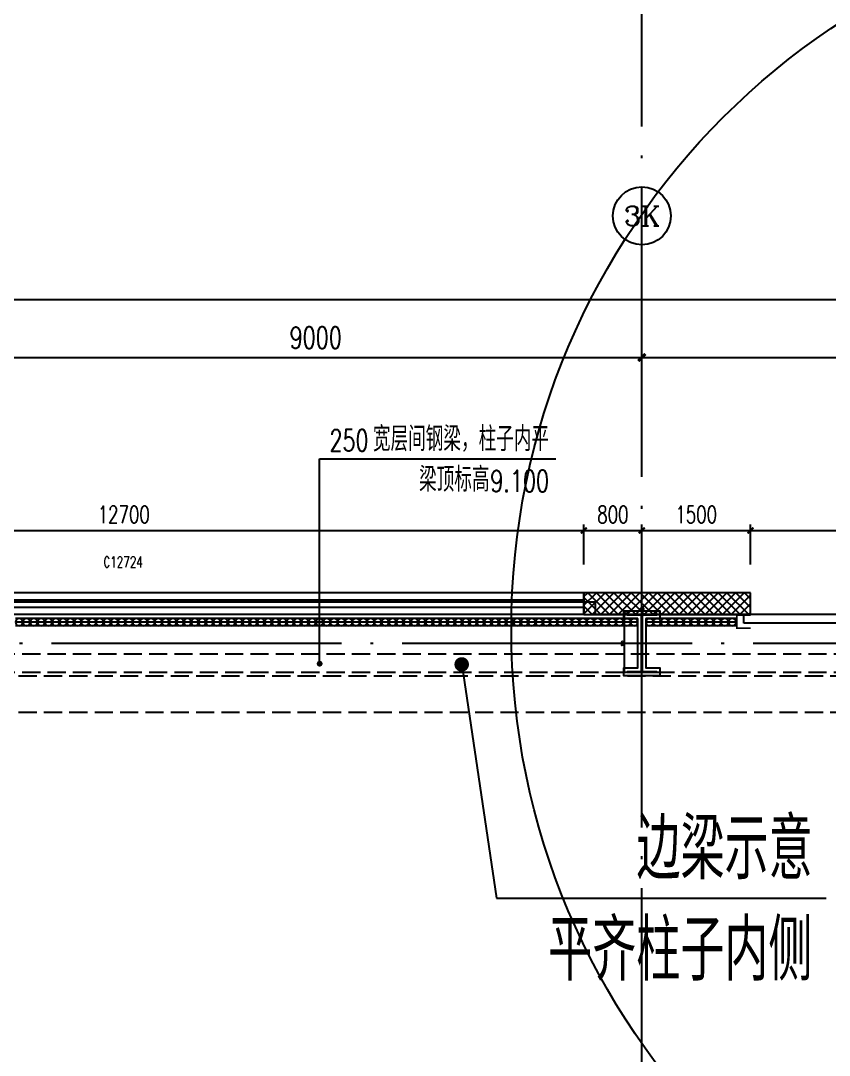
# Model space of a CAD drawing. Extents: x -1313754 to 847533, y 489853 to 941203.
# Drawn here: x -218425 to -207268, y 615032 to 629320 of the extents above; entities that cross this region are included whole.
import ezdxf
from ezdxf.enums import TextEntityAlignment as Align

# ---------------------------------------------------------------- set-up
doc = ezdxf.new("R2010")
doc.units = 0
doc.header["$LTSCALE"] = 1000
doc.header["$MEASUREMENT"] = 0
for name, pattern in [('10平面$0$DASH', [0.35, 0.25, -0.1]), ('DASH', [0.35, 0.25, -0.1]), ('DOTE', [2.42, 2, -0.2, 0.02, -0.2])]:
    doc.linetypes.add(name, pattern=pattern)
doc.layers.get('Defpoints').update_dxf_attribs({"color": 210})
for name, color, linetype in [('10平面$0$WINDOW', 4, 'Continuous'), ('10平面$0$WINDOW_TEXT', 7, 'Continuous'), ('A-AXIS-D', 1, 'Continuous'), ('A-AXIS-DOTE', 14, 'DOTE'), ('A-AXIS-DP', 126, 'Continuous'), ('A-AXIS-SYMB', 3, 'Continuous'), ('A-HATCH-2', 251, 'Continuous'), ('A-HRAIL', 173, 'Continuous'), ('A-LIN-V', 9, 'Continuous'), ('A-SFCE', 30, 'Continuous'), ('A-WINDOW', 140, 'Continuous'), ('AS-COLN', 6, 'Continuous'), ('AS-WALL', 40, 'Continuous'), ('AS-结构边线层', 200, 'Continuous'), ('DIM_SYMB', 3, 'Continuous'), ('PUB_HATCH', 8, 'Continuous'), ('PUB_TEXT', 7, 'Continuous'), ('SB_ZF消火栓', 10, 'Continuous'), ('SB_ZF消火栓M', 10, 'Continuous'), ('建-窗', 4, 'Continuous'), ('建-门窗编号', 7, 'Continuous')]:
    doc.layers.add(name, color=color, linetype=linetype)
doc.styles.add('10平面$0$_TCH_WINDOW', font='SIMPLEX', dxfattribs={"height": 3.5, "bigfont": 'GBCBIG'})
doc.styles.add('_TCH_AXIS', font='COMPLEX', dxfattribs={"bigfont": 'GBCBIG'})
doc.styles.add('_TCH_DIM', font='SIMPLEX', dxfattribs={"bigfont": 'GBCBIG'})
doc.styles.add('_TCH_DIM_T3', font='SIMPLEX', dxfattribs={"width": 0.705882, "bigfont": 'GBCBIG'})
doc.styles.add('A-WIN-LABEL', font='SIMPLEX', dxfattribs={"bigfont": 'GBCBIG'})
doc.dimstyles.new('_TCH_ARCH&&10', dxfattribs={"dimtxt": 29.75, "dimasz": 10, "dimexe": 10, "dimexo": 10, "dimgap": 12.625, "dimtad": 1, "dimdec": 0, "dimzin": 0, "dimdsep": 46, "dimtxsty": '_TCH_DIM_T3', "dimblk": 'ARCHTICK', "dimcen": 0.09, "dimclrt": 7, "dimazin": 2, "dimtfac": 1, "dimtdec": 0, "dimtix": 1, "dimtmove": 2, "dimatfit": 3, "dimfxl": 0, "dimtolj": 1, "dimtzin": 0, "dimarcsym": 0})
doc.dimstyles.new('_TCH_ARCH&&100', dxfattribs={"dimtxt": 297.5, "dimasz": 100, "dimexe": 100, "dimexo": 100, "dimgap": 126.25, "dimtad": 1, "dimdec": 0, "dimzin": 0, "dimdsep": 46, "dimtxsty": '_TCH_DIM_T3', "dimblk": 'ARCHTICK', "dimcen": 0.09, "dimclrt": 7, "dimazin": 2, "dimtfac": 1, "dimtdec": 0, "dimtix": 1, "dimtmove": 2, "dimatfit": 3, "dimfxl": 0, "dimtolj": 1, "dimtzin": 0, "dimarcsym": 0})
doc.dimstyles.new('_TCH_ARCH&&80', dxfattribs={"dimtxt": 238, "dimasz": 80, "dimexe": 80, "dimexo": 80, "dimgap": 101, "dimtad": 1, "dimdec": 0, "dimzin": 0, "dimdsep": 46, "dimtxsty": '_TCH_DIM_T3', "dimblk": 'ARCHTICK', "dimcen": 0.09, "dimclrt": 7, "dimazin": 2, "dimtfac": 1, "dimtdec": 0, "dimtix": 1, "dimtmove": 2, "dimatfit": 3, "dimfxl": 0, "dimtolj": 1, "dimtzin": 0, "dimarcsym": 0})

# ---------------------------------------------------------------- blocks, each defined once
blk = doc.blocks.new('_ArchTick')
at = {"color": 0, "linetype": 'ByBlock', "const_width": 0.4}
blk.add_lwpolyline([(-0.5, -0.5), (0.5, 0.5)], dxfattribs=at)
blk = doc.blocks.new('*D1422')
at = {"layer": 'A-AXIS-D', "color": 0, "lineweight": -2}
for p, q in [((1882, -180910), (1882, -180052)), ((1882, -180152), (10882, -180152)), ((10882, -180910), (10882, -180052))]:
    blk.add_line(p, q, dxfattribs=at)
at = {"layer": 'Defpoints', "color": 0}
for p in [(10882, -180152), (1882, -181010), (10882, -181010)]:
    blk.add_point(p, dxfattribs=at)
at = {"layer": 'A-AXIS-D', "color": 0, "lineweight": -2, "xscale": 100, "yscale": 100, "zscale": 100, "rotation": 180}
blk.add_blockref('_ArchTick', (1882, -180152), dxfattribs=at)
at = {"layer": 'A-AXIS-D', "color": 0, "lineweight": -2, "xscale": 100, "yscale": 100, "zscale": 100}
blk.add_blockref('_ArchTick', (10882, -180152), dxfattribs=at)
at = {"layer": 'A-AXIS-D', "color": 7, "insert": (6382, -179877), "char_height": 297.5, "attachment_point": 5, "style": '_TCH_DIM_T3'}
blk.add_mtext('\\A1;9000', dxfattribs=at)
blk = doc.blocks.new('*D1423')
at = {"layer": 'A-AXIS-D', "color": 0, "lineweight": -2}
for p, q in [((10882, -180910), (10882, -180052)), ((10882, -180152), (19882, -180152)), ((19882, -180910), (19882, -180052))]:
    blk.add_line(p, q, dxfattribs=at)
at = {"layer": 'Defpoints', "color": 0}
for p in [(19882, -180152), (10882, -181010), (19882, -181010)]:
    blk.add_point(p, dxfattribs=at)
at = {"layer": 'A-AXIS-D', "color": 0, "lineweight": -2, "xscale": 100, "yscale": 100, "zscale": 100, "rotation": 180}
blk.add_blockref('_ArchTick', (10882, -180152), dxfattribs=at)
at = {"layer": 'A-AXIS-D', "color": 0, "lineweight": -2, "xscale": 100, "yscale": 100, "zscale": 100}
blk.add_blockref('_ArchTick', (19882, -180152), dxfattribs=at)
at = {"layer": 'A-AXIS-D', "color": 7, "insert": (15382, -179877), "char_height": 297.5, "attachment_point": 5, "style": '_TCH_DIM_T3'}
blk.add_mtext('\\A1;9000', dxfattribs=at)
blk = doc.blocks.new('*D1433')
at = {"layer": 'A-AXIS-D', "color": 0, "lineweight": -2}
for p, q in [((-93018, -180810), (-93018, -179252)), ((92682, -180810), (92682, -179252)), ((-93018, -179352), (92682, -179352))]:
    blk.add_line(p, q, dxfattribs=at)
at = {"layer": 'Defpoints', "color": 0}
for p in [(92682, -179352), (-93018, -180910), (92682, -180910)]:
    blk.add_point(p, dxfattribs=at)
at = {"layer": 'A-AXIS-D', "color": 0, "lineweight": -2, "xscale": 100, "yscale": 100, "zscale": 100, "rotation": 180}
blk.add_blockref('_ArchTick', (-93018, -179352), dxfattribs=at)
at = {"layer": 'A-AXIS-D', "color": 0, "lineweight": -2, "xscale": 100, "yscale": 100, "zscale": 100}
blk.add_blockref('_ArchTick', (92682, -179352), dxfattribs=at)
at = {"layer": 'A-AXIS-D', "color": 7, "insert": (-168, -179077), "char_height": 297.5, "attachment_point": 5, "style": '_TCH_DIM_T3'}
blk.add_mtext('\\A1;185700', dxfattribs=at)
blk = doc.blocks.new('43243')
at = {"layer": 'AS-结构边线层'}
blk.add_lwpolyline([(-200454, 621120), (-210494, 621120), (-210494, 621290), (-223514, 621290), (-223514, 621120), (-225354, 621120), (-225354, 620570), (-227454, 620570), (-227454, 621120), (-229294, 621120), (-229294, 621290), (-250514, 621290), (-250514, 621120), (-252354, 621120), (-252354, 620570), (-254454, 620570), (-254454, 621120), (-263994, 621120), (-263994, 621290), (-277514, 621290)], dxfattribs=at)
blk = doc.blocks.new('3243243')
at = {"layer": 'A-AXIS-SYMB'}
for p, q in [((-214300, 620440), (-214300, 623270)), ((-214300, 623270), (-211040, 623270))]:
    blk.add_line(p, q, dxfattribs=at)
at = {"layer": 'A-AXIS-SYMB', "const_width": 40}
blk.add_lwpolyline([(-214300, 620420, 1), (-214300, 620460, 1)], format="xyb", close=True, dxfattribs=at)
at = {"layer": 'A-SFCE', "linetype": 'DASH'}
for p, q in [((-201004.2, 620570), (-218704.2, 620570)), ((-201004.2, 620320), (-218704.2, 620320))]:
    blk.add_line(p, q, dxfattribs=at)
at = {"layer": 'PUB_TEXT', "style": '_TCH_DIM', "width": 0.705882}
for s, p in [('250', (-214165.2, 623375)), ('9.100', (-211945, 622815))]:
    blk.add_text(s, height=297.5, dxfattribs=at).set_placement(p)
at = {"layer": 'PUB_TEXT', "style": '_TCH_DIM'}
for s, p in [('宽层间钢梁，柱子内平', (-213565.2, 623375)), ('梁顶标高', (-212928, 622815))]:
    blk.add_text(s, height=337.59, dxfattribs=at).set_placement(p)
blk = doc.blocks.new('4324324')
at = {"layer": 'A-HATCH-2', "linetype": 'DASH'}
for p, q in [((-294754.2, 620270), (-135554.2, 620270)), ((-294754.2, 619770), (-135554.2, 619770))]:
    blk.add_line(p, q, dxfattribs=at)
blk = doc.blocks.new('*D1767')
at = {"layer": 'A-AXIS-DP', "color": 0, "lineweight": -2}
for p, q in [((-165054, 621030), (-165054, 621079)), ((-165054, 621069), (-164654, 621069)), ((-164654, 621030), (-164654, 621079))]:
    blk.add_line(p, q, dxfattribs=at)
at = {"layer": 'Defpoints', "color": 0}
for p in [(-165054, 621020), (-164654, 621069), (-164654, 621020)]:
    blk.add_point(p, dxfattribs=at)
at = {"layer": 'A-AXIS-DP', "color": 0, "lineweight": -2, "xscale": 10, "yscale": 10, "zscale": 10, "rotation": 180}
blk.add_blockref('_ArchTick', (-165054, 621069), dxfattribs=at)
at = {"layer": 'A-AXIS-DP', "color": 0, "lineweight": -2, "xscale": 10, "yscale": 10, "zscale": 10}
blk.add_blockref('_ArchTick', (-164654, 621069), dxfattribs=at)
at = {"layer": 'A-AXIS-DP', "color": 7, "insert": (-164854, 621096), "char_height": 29.8, "attachment_point": 5, "style": '_TCH_DIM_T3'}
blk.add_mtext('\\A1;400', dxfattribs=at)
blk = doc.blocks.new('*D1768')
at = {"layer": 'A-AXIS-DP', "color": 0, "lineweight": -2}
for p, q in [((-165064, 621020), (-165105, 621020)), ((-165095, 620220), (-165095, 621020)), ((-165064, 620220), (-165105, 620220))]:
    blk.add_line(p, q, dxfattribs=at)
at = {"layer": 'Defpoints', "color": 0}
for p in [(-165095, 621020), (-165054, 621020), (-165054, 620220)]:
    blk.add_point(p, dxfattribs=at)
at = {"layer": 'A-AXIS-DP', "color": 0, "lineweight": -2, "xscale": 10, "yscale": 10, "zscale": 10}
for p, rotation in [((-165095, 621020), 90), ((-165095, 620220), 270)]:
    blk.add_blockref('_ArchTick', p, dxfattribs=dict(at, rotation=rotation))
at = {"layer": 'A-AXIS-DP', "color": 7, "insert": (-165123, 620620), "char_height": 29.8, "attachment_point": 5, "rotation": 90, "style": '_TCH_DIM_T3'}
blk.add_mtext('\\A1;800', dxfattribs=at)
blk = doc.blocks.new('3333')
at = {"layer": 'A-SFCE', "const_width": 20}
blk.add_lwpolyline([(-227064, 766320), (-227064, 766510), (-227244, 766510), (-227244, 766320)], dxfattribs=at)
blk = doc.blocks.new('99平面图例外参$0$$LinePat$圆环')
for points in [[(0, 150), (300, 150)], [(0, 0), (300, 0)], [(0, -150), (300, -150)]]:
    blk.add_lwpolyline(points)
at = {"color": 0}
blk.add_circle((150, 0), 150, dxfattribs=at)
blk = doc.blocks.new('34242343243')
at = {"layer": 'A-HRAIL', "yscale": 0.3333333333333333, "zscale": 0.3333333333333333}
for p, xscale, rotation in [((-218396, 621014), -0.3368181818181818, 359.9999999997967), ((-218295, 621014), -0.3368181818181818, 359.9999999997967), ((-218194, 621014), -0.3368181818181818, 359.9999999997967), ((-218093, 621014), -0.3368181818181818, 359.9999999997967), ((-217992, 621014), -0.3368181818181818, 359.9999999997967), ((-217891, 621014), -0.3368181818181818, 359.9999999997967), ((-217790, 621014), -0.3368181818181818, 359.9999999997967), ((-217689, 621014), -0.3368181818181818, 359.9999999997967), ((-217588, 621014), -0.3368181818181818, 359.9999999997967), ((-217487, 621014), -0.3368181818181818, 359.9999999997967), ((-217386, 621014), -0.3368181818181818, 359.9999999997967), ((-217285, 621014), -0.3368181818181818, 359.9999999997967), ((-217183, 621014), -0.3368181818181818, 359.9999999997967), ((-217082, 621014), -0.3368181818181818, 359.9999999997967), ((-216981, 621014), -0.3368181818181818, 359.9999999997967), ((-216880, 621014), -0.3368181818181818, 359.9999999997967), ((-216779, 621014), -0.3368181818181818, 359.9999999997967), ((-216678, 621014), -0.3368181818181818, 359.9999999997967), ((-216577, 621014), -0.3368181818181818, 359.9999999997967), ((-216476, 621014), -0.3368181818181818, 359.9999999997967), ((-216375, 621014), -0.3368181818181818, 359.9999999997967), ((-216274, 621014), -0.3368181818181818, 359.9999999997967), ((-216173, 621014), -0.3368181818181818, 359.9999999997967), ((-216072, 621014), -0.3368181818181818, 359.9999999997967), ((-215971, 621014), -0.3368181818181818, 359.9999999997967), ((-215870, 621014), -0.3368181818181818, 359.9999999997967), ((-215769, 621014), -0.3368181818181818, 359.9999999997967), ((-215668, 621014), -0.3368181818181818, 359.9999999997967), ((-215567, 621014), -0.3368181818181818, 359.9999999997967), ((-215466, 621014), -0.3368181818181818, 359.9999999997967), ((-215365, 621014), -0.3368181818181818, 359.9999999997967), ((-215264, 621014), -0.3368181818181818, 359.9999999997967), ((-215163, 621014), -0.3368181818181818, 359.9999999997967), ((-215062, 621014), -0.3368181818181818, 359.9999999997967), ((-214960, 621014), -0.3368181818181818, 359.9999999997967), ((-214859, 621014), -0.3368181818181818, 359.9999999997967), ((-214758, 621014), -0.3368181818181818, 359.9999999997967), ((-214657, 621014), -0.3368181818181818, 359.9999999997967), ((-214556, 621014), -0.3368181818181818, 359.9999999997967), ((-214455, 621014), -0.3368181818181818, 359.9999999997967), ((-214354, 621014), -0.3368181818181818, 359.9999999997967), ((-214253, 621014), -0.3368181818181818, 359.9999999997967), ((-214152, 621014), -0.3368181818181818, 359.9999999997967), ((-214051, 621014), -0.3368181818181818, 359.9999999997967), ((-213950, 621014), -0.3368181818181818, 359.9999999997967), ((-213849, 621014), -0.3368181818181818, 359.9999999997967), ((-213748, 621014), -0.3368181818181818, 359.9999999997967), ((-213647, 621014), -0.3368181818181818, 359.9999999997967), ((-213546, 621014), -0.3368181818181818, 359.9999999997967), ((-213445, 621014), -0.3368181818181818, 359.9999999997967), ((-213344, 621014), -0.3368181818181818, 359.9999999997967), ((-213243, 621014), -0.3368181818181818, 359.9999999997967), ((-213142, 621014), -0.3368181818181818, 359.9999999997967), ((-213041, 621014), -0.3368181818181818, 359.9999999997967), ((-212940, 621014), -0.3368181818181818, 359.9999999997967), ((-212839, 621014), -0.3368181818181818, 359.9999999997967), ((-212737, 621014), -0.3368181818181818, 359.9999999997967), ((-212636, 621014), -0.3368181818181818, 359.9999999997967), ((-212535, 621014), -0.3368181818181818, 359.9999999997967), ((-212434, 621014), -0.3368181818181818, 359.9999999997967), ((-212333, 621014), -0.3368181818181818, 359.9999999997967), ((-212232, 621014), -0.3368181818181818, 359.9999999997967), ((-212131, 621014), -0.3368181818181818, 359.9999999997967), ((-212030, 621014), -0.3368181818181818, 359.9999999997967), ((-211929, 621014), -0.3368181818181818, 359.9999999997967), ((-211828, 621014), -0.3368181818181818, 359.9999999997967), ((-211727, 621014), -0.3368181818181818, 359.9999999997967), ((-211626, 621014), -0.3368181818181818, 359.9999999997967), ((-211525, 621014), -0.3368181818181818, 359.9999999997967), ((-211424, 621014), -0.3368181818181818, 359.9999999997967), ((-211323, 621014), -0.3368181818181818, 359.9999999997967), ((-211222, 621014), -0.3368181818181818, 359.9999999997967), ((-211121, 621014), -0.3368181818181818, 359.9999999997967), ((-211020, 621014), -0.3368181818181818, 359.9999999997967), ((-210919, 621014), -0.3368181818181818, 359.9999999997967), ((-210818, 621014), -0.3368181818181818, 359.9999999997967), ((-210717, 621014), -0.3368181818181818, 359.9999999997967), ((-210616, 621014), -0.3368181818181818, 359.9999999997967), ((-210514, 621014), -0.3368181818181818, 359.9999999997967), ((-210413, 621014), -0.3368181818181818, 359.9999999997967), ((-210312, 621014), -0.3368181818181818, 359.9999999997967), ((-210211, 621014), -0.3368181818181818, 359.9999999997967), ((-210110, 621014), -0.3368181818181818, 359.9999999997967), ((-210009, 621014), -0.3368181818181818, 359.9999999997967), ((-209908, 621014), -0.3368181818181818, 359.9999999997967), ((-209696, 621014), -0.3461108940497231, 359.9999999997966), ((-209593, 621014), -0.3461108940497231, 359.9999999997966), ((-209489, 621014), -0.3461108940497231, 359.9999999997966), ((-209385, 621014), -0.3461108940497231, 359.9999999997966), ((-209281, 621014), -0.3461108940497231, 359.9999999997966), ((-209177, 621014), -0.3461108940497231, 359.9999999997966), ((-209073, 621014), -0.3461108940497231, 359.9999999997966), ((-208970, 621014), -0.3461108940497231, 359.9999999997966), ((-208866, 621014), -0.3461108940497231, 359.9999999997966), ((-208762, 621014), -0.3461108940497231, 359.9999999997966), ((-208658, 621014), -0.3461108940497231, 359.9999999997966), ((-208554, 621014), -0.3461108940497231, 359.9999999997966)]:
    blk.add_blockref('99平面图例外参$0$$LinePat$圆环', p, dxfattribs=dict(at, xscale=xscale, rotation=rotation))
at = {"layer": 'A-SFCE', "rotation": 90}
blk.add_blockref('3333', (557967, 848174), dxfattribs=at)
blk = doc.blocks.new('A$C5D961328')
at = {"layer": 'A-LIN-V', "ltscale": 500}
blk.add_circle((350, 40), 10001, dxfattribs=at)
blk = doc.blocks.new('we42342343234')
at = {"layer": 'SB_ZF消火栓M', "rotation": 180}
blk.add_blockref('A$C5D961328', (-201304, 620960), dxfattribs=at)
blk = doc.blocks.new('234243242332')
at = {"layer": 'SB_ZF消火栓'}
blk.add_blockref('we42342343234', (0, 0), dxfattribs=at)
blk = doc.blocks.new('*D924')
at = {"layer": 'A-AXIS-DP', "color": 0, "lineweight": -2}
for p, q in [((-223354, 621810), (-223354, 622360)), ((-223354, 622280), (-210654, 622280)), ((-210654, 621810), (-210654, 622360))]:
    blk.add_line(p, q, dxfattribs=at)
at = {"layer": 'Defpoints', "color": 0}
for p in [(-210654, 622280), (-223354, 621730), (-210654, 621730)]:
    blk.add_point(p, dxfattribs=at)
at = {"layer": 'A-AXIS-DP', "color": 0, "lineweight": -2, "xscale": 80, "yscale": 80, "zscale": 80, "rotation": 180}
blk.add_blockref('_ArchTick', (-223354, 622280), dxfattribs=at)
at = {"layer": 'A-AXIS-DP', "color": 0, "lineweight": -2, "xscale": 80, "yscale": 80, "zscale": 80}
blk.add_blockref('_ArchTick', (-210654, 622280), dxfattribs=at)
at = {"layer": 'A-AXIS-DP', "color": 7, "insert": (-217004, 622500), "char_height": 238, "attachment_point": 5, "style": '_TCH_DIM_T3'}
blk.add_mtext('\\A1;12700', dxfattribs=at)
blk = doc.blocks.new('*D925')
at = {"layer": 'A-AXIS-DP', "color": 0, "lineweight": -2}
for p, q in [((-210654, 621810), (-210654, 622360)), ((-210654, 622280), (-209854, 622280)), ((-209854, 621810), (-209854, 622360))]:
    blk.add_line(p, q, dxfattribs=at)
at = {"layer": 'Defpoints', "color": 0}
for p in [(-209854, 622280), (-210654, 621730), (-209854, 621730)]:
    blk.add_point(p, dxfattribs=at)
at = {"layer": 'A-AXIS-DP', "color": 0, "lineweight": -2, "xscale": 80, "yscale": 80, "zscale": 80, "rotation": 180}
blk.add_blockref('_ArchTick', (-210654, 622280), dxfattribs=at)
at = {"layer": 'A-AXIS-DP', "color": 0, "lineweight": -2, "xscale": 80, "yscale": 80, "zscale": 80}
blk.add_blockref('_ArchTick', (-209854, 622280), dxfattribs=at)
at = {"layer": 'A-AXIS-DP', "color": 7, "insert": (-210254, 622500), "char_height": 238, "attachment_point": 5, "style": '_TCH_DIM_T3'}
blk.add_mtext('\\A1;800', dxfattribs=at)
blk = doc.blocks.new('*D926')
at = {"layer": 'A-AXIS-DP', "color": 0, "lineweight": -2}
for p, q in [((-209854, 621810), (-209854, 622360)), ((-209854, 622280), (-208354, 622280)), ((-208354, 621810), (-208354, 622360))]:
    blk.add_line(p, q, dxfattribs=at)
at = {"layer": 'Defpoints', "color": 0}
for p in [(-208354, 622280), (-209854, 621730), (-208354, 621730)]:
    blk.add_point(p, dxfattribs=at)
at = {"layer": 'A-AXIS-DP', "color": 0, "lineweight": -2, "xscale": 80, "yscale": 80, "zscale": 80, "rotation": 180}
blk.add_blockref('_ArchTick', (-209854, 622280), dxfattribs=at)
at = {"layer": 'A-AXIS-DP', "color": 0, "lineweight": -2, "xscale": 80, "yscale": 80, "zscale": 80}
blk.add_blockref('_ArchTick', (-208354, 622280), dxfattribs=at)
at = {"layer": 'A-AXIS-DP', "color": 7, "insert": (-209104, 622500), "char_height": 238, "attachment_point": 5, "style": '_TCH_DIM_T3'}
blk.add_mtext('\\A1;1500', dxfattribs=at)
blk = doc.blocks.new('*D927')
at = {"layer": 'A-AXIS-DP', "color": 0, "lineweight": -2}
for p, q in [((-208354, 621810), (-208354, 622360)), ((-208354, 622280), (-205354, 622280)), ((-205354, 621810), (-205354, 622360))]:
    blk.add_line(p, q, dxfattribs=at)
at = {"layer": 'Defpoints', "color": 0}
for p in [(-205354, 622280), (-208354, 621730), (-205354, 621730)]:
    blk.add_point(p, dxfattribs=at)
at = {"layer": 'A-AXIS-DP', "color": 0, "lineweight": -2, "xscale": 80, "yscale": 80, "zscale": 80, "rotation": 180}
blk.add_blockref('_ArchTick', (-208354, 622280), dxfattribs=at)
at = {"layer": 'A-AXIS-DP', "color": 0, "lineweight": -2, "xscale": 80, "yscale": 80, "zscale": 80}
blk.add_blockref('_ArchTick', (-205354, 622280), dxfattribs=at)
at = {"layer": 'A-AXIS-DP', "color": 7, "insert": (-206854, 622500), "char_height": 238, "attachment_point": 5, "style": '_TCH_DIM_T3'}
blk.add_mtext('\\A1;3000', dxfattribs=at)
blk = doc.blocks.new('10平面$0$$DorLib2D$00000126')
at = {"color": 0, "linetype": 'Continuous'}
for p, q in [((-0.532, 0.5), (-0.532, 0.9)), ((0.532, 0.9), (0.532, 0.5))]:
    blk.add_line(p, q, dxfattribs=at)
at = {"color": 0, "linetype": '10平面$0$DASH'}
for p, q in [((-0.532, 0.9), (0.532, 0.9)), ((-0.532, 0.5), (0.532, 0.5))]:
    blk.add_line(p, q, dxfattribs=at)
blk = doc.blocks.new('WINDOW2DLIB$DYNSTYLE$00000005')
at = {"color": 0}
for points in [[(-0.5, 0.5), (-0.5, -0.5)], [(-0.5, 0.5), (0.5, 0.5)], [(0.5, -0.5), (0.5, 0.5)], [(0.5, 0.1667), (-0.5, 0.1667)], [(0.5, -0.1667), (-0.5, -0.1667)], [(-0.5, -0.5), (0.5, -0.5)]]:
    blk.add_lwpolyline(points, dxfattribs=at)
blk = doc.blocks.new('dote')
at = {"layer": 'A-AXIS-D'}
blk.add_circle((10882.2, -178196), 400, dxfattribs=at)
at = {"layer": 'A-AXIS-DOTE', "ltscale": 2}
for p, q in [((10882.2, -264080), (10882.2, -167560.7)), ((98696.4, -184100), (-97273.6, -184100))]:
    blk.add_line(p, q, dxfattribs=at)
at = {"layer": 'PUB_TEXT', "style": '_TCH_AXIS'}
blk.add_text('3K', height=270.86, dxfattribs=at).set_placement((10637.1, -178331.5), (11127.3, -178331.5), align=Align.FIT)
at = {"layer": 'A-AXIS-D'}
for base, p1, p2, picture, middle in [((92682.2, -179352.2), (-93017.8, -180910.2), (92682.2, -180910.2), '*D1433', (-167.8, -179077.2)), ((10882.2, -180152.2), (1882.2, -181010.2), (10882.2, -181010.2), '*D1422', (6382.2, -179877.2)), ((19882.2, -180152.2), (10882.2, -181010.2), (19882.2, -181010.2), '*D1423', (15382.2, -179877.2))]:
    dim = blk.add_linear_dim(base=base, p1=p1, p2=p2, angle=0, dimstyle='_TCH_ARCH&&100', override={"dimgap": 0}, dxfattribs=at)
    dim.commit()
    dim.dimension.update_dxf_attribs({"geometry": picture, "text_midpoint": middle, "dimtype": 161})
blk = doc.blocks.new('w42343243')
at = {"layer": 'A-HATCH-2'}
blk.add_lwpolyline([(-165104.2, 621070), (-164604.2, 621070), (-164604.2, 620958), (-164800.2, 620958), (-164800.2, 620282), (-164604.2, 620282), (-164604.2, 620170), (-165104.2, 620170), (-165104.2, 620282), (-164908.2, 620282), (-164908.2, 620958), (-165104.2, 620958)], close=True, dxfattribs=at)
at = {"layer": 'AS-COLN', "color": 3}
blk.add_lwpolyline([(-165054.2, 621020), (-164654.2, 621020), (-164654.2, 621008), (-164850.2, 621008), (-164850.2, 620232), (-164654.2, 620232), (-164654.2, 620220), (-165054.2, 620220), (-165054.2, 620232), (-164858.2, 620232), (-164858.2, 621008), (-165054.2, 621008)], close=True, dxfattribs=at)
at = {"layer": 'A-AXIS-DP'}
for p1, p2, distance, picture, middle in [((-165054.2, 621020), (-164654.2, 621020), 48.8, '*D1767', (-164854.2, 621096.2)), ((-165054.2, 620220), (-165054.2, 621020), 41.2, '*D1768', (-165122.9, 620620))]:
    dim = blk.add_aligned_dim(p1=p1, p2=p2, distance=distance, dimstyle='_TCH_ARCH&&10', dxfattribs=at)
    dim.commit()
    dim.dimension.update_dxf_attribs({"geometry": picture, "text_midpoint": middle})
blk = doc.blocks.new('42343')
at = {"layer": 'A-WINDOW'}
blk.add_blockref('w42343243', (-45000, 100), dxfattribs=at)

msp = doc.modelspace()

# ---------------------------------------------------------------- hatches: boundary and pattern name
at = {"layer": 'PUB_HATCH'}
h = msp.add_hatch(dxfattribs=at)
h.set_pattern_fill('多孔材料', color=256, scale=30, style=0)
h.set_pattern_definition([(45, (60, 0), (-60.000061, 60.000061), []), (135, (60, 0), (-60.000061, -60.000061), [])])
h.paths.add_polyline_path([(-208354.2, 621419.9), (-210654.2, 621419.9), (-210654.2, 621119.9), (-208354.2, 621119.9)])

# ---------------------------------------------------------------- linework, layer by layer
at = {"layer": 'AS-WALL'}
for p, q in [((-208354.2, 621419.9), (-210654.2, 621419.9)), ((-210654.2, 621419.9), (-210654.2, 621119.9)), ((-208354.2, 621119.9), (-208354.2, 621419.9)), ((-210654.2, 621119.9), (-208354.2, 621119.9))]:
    msp.add_line(p, q, dxfattribs=at)
at = {"layer": 'DIM_SYMB'}
for p, q in [((-212340, 620430), (-211860, 617200)), ((-211860, 617200), (-207310, 617200))]:
    msp.add_line(p, q, dxfattribs=at)
at = {"layer": 'DIM_SYMB', "const_width": 100}
msp.add_lwpolyline([(-212347.3, 620479.5, 1), (-212332.7, 620380.5, 1)], format="xyb", close=True, dxfattribs=at)

# ---------------------------------------------------------------- block references
at = {"layer": '10平面$0$WINDOW'}
ref = msp.add_blockref('10平面$0$$DorLib2D$00000126', (-205254.2, 621269.9), dxfattribs=dict(at, xscale=6000, yscale=300, zscale=300, rotation=180))
ref.add_attrib('A', 'JLM6050', (-205555.4, 621265.6), dxfattribs={"layer": '10平面$0$WINDOW_TEXT', "ltscale": 500, "height": 148.75, "style": '10平面$0$_TCH_WINDOW', "width": 0.705882})
at = {"layer": 'A-AXIS-DP'}
msp.add_blockref('3243243', (0, 0), dxfattribs=at)
at = {"layer": 'A-WINDOW'}
for name in ['43243', '42343', '4324324']:
    msp.add_blockref(name, (0, 0), dxfattribs=at)
at = {"layer": 'AS-WALL'}
msp.add_blockref('dote', (-220736.4, 804820), dxfattribs=at)
at = {"layer": 'DIM_SYMB'}
msp.add_blockref('34242343243', (0, 0), dxfattribs=at)
at = {"layer": 'SB_ZF消火栓', "linetype": 'Continuous'}
msp.add_blockref('234243242332', (0, 0), dxfattribs=at)
at = {"layer": '建-窗'}
ref = msp.add_blockref('WINDOW2DLIB$DYNSTYLE$00000005', (-217004.2, 621269.9), dxfattribs=dict(at, xscale=-12700, yscale=-300, zscale=300, rotation=359.999999999664))
ref.add_attrib('A', 'C12724', (-217284.2, 621770.6), dxfattribs={"layer": '建-门窗编号', "ltscale": 500, "height": 148.75, "style": 'A-WIN-LABEL', "width": 0.705882})

# ---------------------------------------------------------------- texts
at = {"layer": 'PUB_TEXT', "style": '_TCH_DIM'}
for s, p in [('边梁示意', (-209927.6, 617462.5)), ('平齐柱子内侧', (-211147, 616062.5))]:
    msp.add_text(s, height=843.97, dxfattribs=at).set_placement(p)

# ---------------------------------------------------------------- dimensions: what is measured, and where the dimension line sits
at = {"layer": 'A-AXIS-DP'}
for p1, p2, picture, middle in [((-223354.2, 621729.9), (-210654.2, 621729.9), '*D924', (-217004.2, 622499.9)), ((-210654.2, 621729.9), (-209854.2, 621729.9), '*D925', (-210254.2, 622499.9)), ((-209854.2, 621729.9), (-208354.2, 621729.9), '*D926', (-209104.2, 622499.9)), ((-208354.2, 621729.9), (-205354.2, 621729.9), '*D927', (-206854.2, 622499.9))]:
    dim = msp.add_aligned_dim(p1=p1, p2=p2, distance=550, dimstyle='_TCH_ARCH&&80', dxfattribs=at)
    dim.commit()
    dim.dimension.update_dxf_attribs({"geometry": picture, "text_midpoint": middle})

doc.saveas('drawing.dxf')
